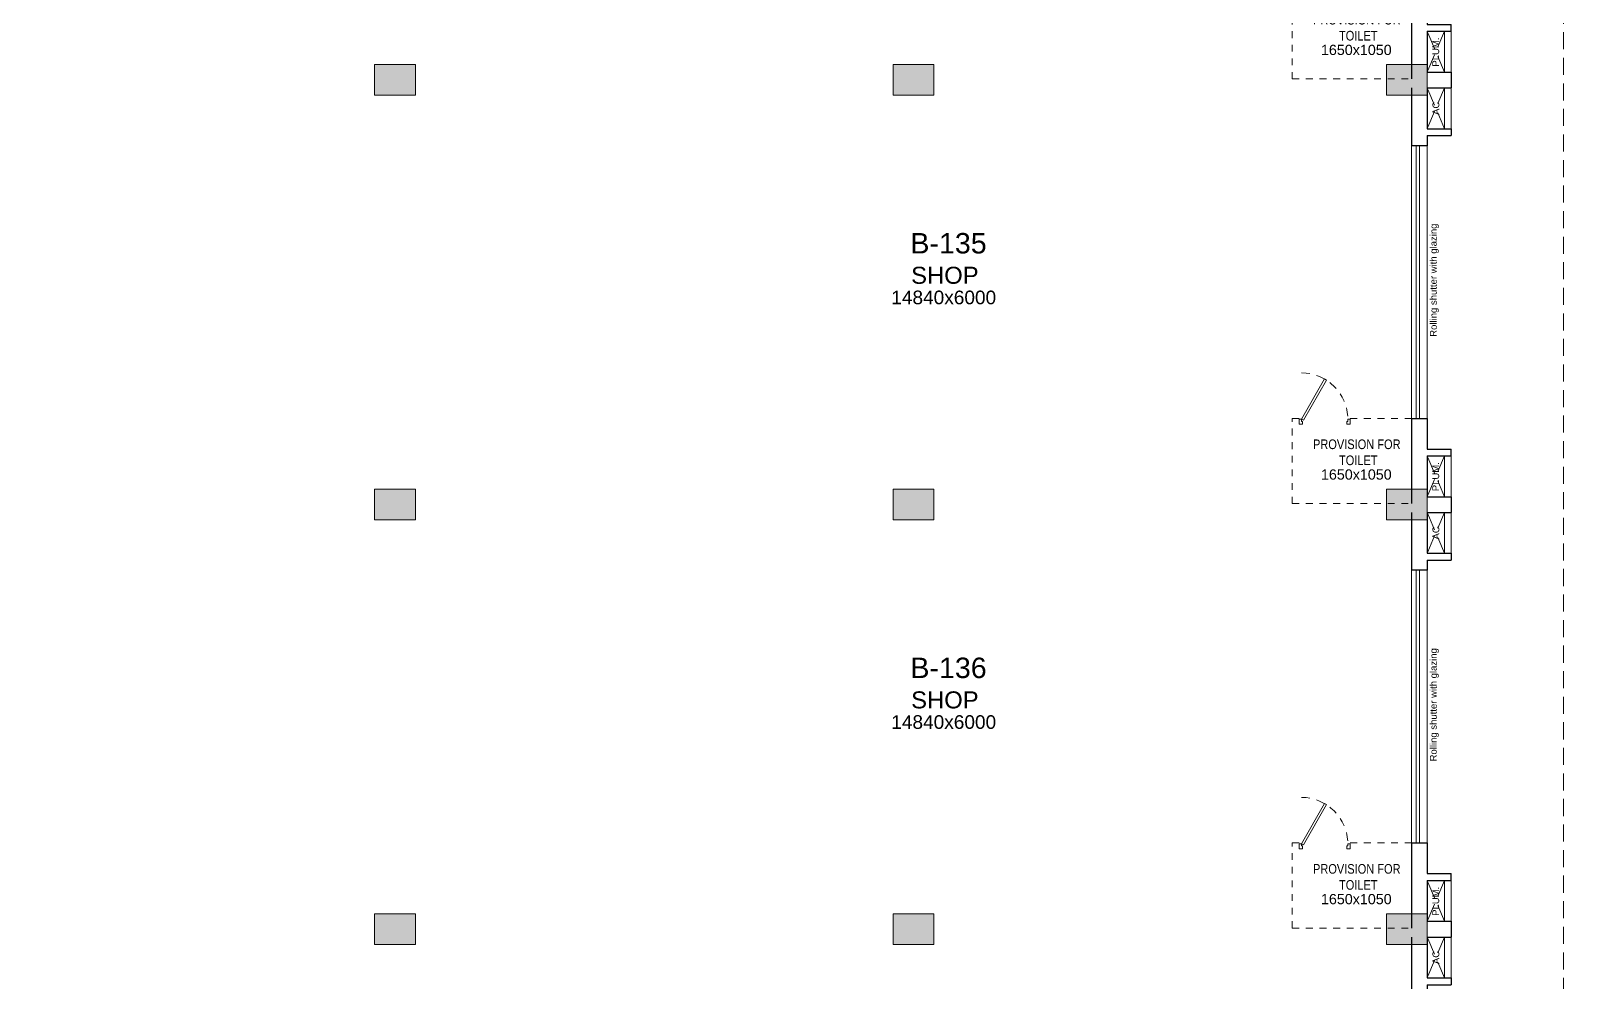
# Model space of a CAD drawing. Header units: metres. Extents: x 9819 to 10514, y 4405 to 4599.
# Drawn here: x 10127.59 to 10150.11, y 4560.91 to 4574.86 of the extents above; entities that cross this region are included whole.
import ezdxf
from ezdxf.enums import TextEntityAlignment as Align

# ---------------------------------------------------------------- set-up
doc = ezdxf.new("R2010")
doc.units = ezdxf.units.M
doc.header["$MEASUREMENT"] = 0
doc.linetypes.add('DASHED2', pattern=[0.375, 0.25, -0.125])
doc.linetypes.add('HIDDEN', pattern=[0.375, 0.25, -0.125])
doc.layers.add('A_COL. NO', color=4, linetype='Continuous')
for name, color, linetype, lineweight in [('A_DOOR-WIN', 23, 'Continuous', 9), ('A_DOTTED', 8, 'HIDDEN', 0), ('A_LEDGE', 252, 'Continuous', 15), ('A_MISC', 8, 'Continuous', 20), ('A_SHOP NO.', 113, 'Continuous', 5), ('A_SILL 0.09', 9, 'Continuous', 9), ('A_TEXT', 7, 'Continuous', 5), ('A_WALL', 7, 'Continuous', 30), ('A_Wall Hatch', 8, 'Continuous', 5), ('COLUMN-FINAL', 210, 'Continuous', 20), ('Doorline', 251, 'DASHED2', 13)]:
    doc.layers.add(name, color=color, linetype=linetype, lineweight=lineweight)
doc.layers.get('A_COL. NO').off()
doc.styles.add('A', font='ARIALN.TTF')
doc.styles.get("Standard").update_dxf_attribs({"font": 'arial.ttf'})

# ---------------------------------------------------------------- blocks, each defined once
blk = doc.blocks.new('D 750')
at = {"layer": 'A_DOOR-WIN'}
for points in [[(-0.372, 0.665), (-0.035, 0.075), (-0.063, 0.059), (-0.4, 0.649)], [(-0.75, 0.075), (-0.75, 0), (-0.7, 0), (-0.7, 0.043), (-0.715, 0.043), (-0.715, 0.075)], [(0, 0.075), (0, 0), (-0.05, 0), (-0.05, 0.043), (-0.035, 0.043), (-0.035, 0.075)]]:
    blk.add_lwpolyline(points, close=True, dxfattribs=at)
at = {"layer": 'Doorline', "ltscale": 0.5}
blk.add_arc((-0.035, 0.075), 0.68, 90, 180, dxfattribs=at)
blk = doc.blocks.new('Typical shops 1st')
at = {"layer": 'A_DOOR-WIN'}
for p, q in [((30.095, -1.08), (30.095, -5.08)), ((30.145, -1.08), (30.145, -5.08))]:
    blk.add_line(p, q, dxfattribs=at)
at = {"layer": 'A_DOTTED'}
for p, q in [((30.51, -0.23), (30.26, -0.83)), ((30.51, -0.83), (30.26, -0.23)), ((30.51, -5.63), (30.26, -6.23)), ((30.51, -6.23), (30.26, -5.63))]:
    blk.add_line(p, q, dxfattribs=at)
at = {"layer": 'A_LEDGE'}
for p, q in [((30.51, -0.83), (30.51, -0.23)), ((30.61, -0.83), (30.61, -0.23)), ((30.51, -5.63), (30.51, -6.23)), ((30.61, -5.63), (30.61, -6.23))]:
    blk.add_line(p, q, dxfattribs=at)
at = {"layer": 'A_MISC'}
blk.add_line((28.28, -5.08), (28.38, -5.08), dxfattribs=at)
at = {"layer": 'A_MISC', "linetype": 'DASHED2', "ltscale": 0.23}
for p, q in [((28.28, -6.33), (28.28, -5.08)), ((29.13, -5.08), (30.03, -5.08)), ((28.28, -6.33), (30.03, -6.33))]:
    blk.add_line(p, q, dxfattribs=at)
at = {"layer": 'A_SILL 0.09'}
for p, q in [((30.03, -5.08), (30.03, -1.08)), ((30.26, -1.08), (30.26, -5.08))]:
    blk.add_line(p, q, dxfattribs=at)
at = {"layer": 'A_WALL'}
for p, q in [((30.61, 0), (30.61, -0.23)), ((30.03, -0.23), (30.03, -1.08)), ((30.26, -0.23), (30.61, -0.23)), ((30.26, -0.23), (30.26, -0.83)), ((30.26, -0.83), (30.61, -0.83)), ((30.61, -0.83), (30.61, -0.93)), ((30.26, -1.08), (30.03, -1.08)), ((30.26, -0.93), (30.61, -0.93)), ((30.26, -0.93), (30.26, -1.08)), ((30.03, -5.08), (30.03, -6.33)), ((30.03, -5.08), (30.26, -5.08)), ((30.26, -5.08), (30.26, -5.53)), ((30.26, -5.53), (30.61, -5.53)), ((30.26, -5.63), (30.26, -6.23)), ((30.26, -5.63), (30.61, -5.63)), ((30.61, -5.63), (30.61, -5.53)), ((30.26, -6.23), (30.61, -6.23))]:
    blk.add_line(p, q, dxfattribs=at)
at = {"layer": 'A_MISC', "xscale": -1}
blk.add_blockref('D 750', (28.38, -5.167), dxfattribs=at)
at = {"insert": (28.239, -5.39), "char_height": 0.1411, "width": 1.97366, "attachment_point": 1, "style": 'A'}
blk.add_mtext('\\pxqc;PROVISION FOR\\P TOILET ', dxfattribs=at)
at = {"layer": 'A_TEXT'}
for s, p in [('AC', (30.436, -0.531)), ('Rolling shutter with glazing', (30.399, -3.053)), ('PLUM.', (30.434, -5.936))]:
    blk.add_text(s, height=0.1, rotation=90, dxfattribs=at).set_placement(p, align=Align.CENTER)
for s, height, p in [('SHOP', 0.25, (23.185, -3.106)), ('14840x6000', 0.2, (23.168, -3.406)), ('1650x1050', 0.15, (29.219, -5.979))]:
    blk.add_text(s, height=height, dxfattribs=at).set_placement(p, align=Align.CENTER)
blk = doc.blocks.new('WING-B REVISED COL.')
at = {"layer": 'COLUMN-FINAL'}
for color, points in [(3, [(5385.769, -8742.268), (5385.769, -8742.718), (5386.369, -8742.718), (5386.369, -8742.268)]), (3, [(5393.374, -8742.268), (5393.374, -8742.718), (5393.974, -8742.718), (5393.974, -8742.268)]), (1, [(5400.609, -8742.268), (5400.609, -8742.718), (5401.209, -8742.718), (5401.209, -8742.268)]), (3, [(5385.769, -8748.498), (5385.769, -8748.948), (5386.369, -8748.948), (5386.369, -8748.498)]), (3, [(5393.374, -8748.498), (5393.374, -8748.948), (5393.974, -8748.948), (5393.974, -8748.498)]), (1, [(5400.609, -8748.498), (5400.609, -8748.948), (5401.209, -8748.948), (5401.209, -8748.498)]), (3, [(5385.769, -8754.728), (5385.769, -8755.178), (5386.369, -8755.178), (5386.369, -8754.728)]), (3, [(5393.374, -8754.728), (5393.374, -8755.178), (5393.974, -8755.178), (5393.974, -8754.728)]), (1, [(5400.609, -8754.728), (5400.609, -8755.178), (5401.209, -8755.178), (5401.209, -8754.728)])]:
    blk.add_hatch(color=color, dxfattribs=at).paths.add_polyline_path(points)
at = {"layer": 'COLUMN-FINAL', "color": 3}
for points in [[(5385.769, -8742.268), (5385.769, -8742.718), (5386.369, -8742.718), (5386.369, -8742.268)], [(5393.374, -8742.268), (5393.374, -8742.718), (5393.974, -8742.718), (5393.974, -8742.268)], [(5385.769, -8748.498), (5385.769, -8748.948), (5386.369, -8748.948), (5386.369, -8748.498)], [(5393.374, -8748.498), (5393.374, -8748.948), (5393.974, -8748.948), (5393.974, -8748.498)], [(5385.769, -8754.728), (5385.769, -8755.178), (5386.369, -8755.178), (5386.369, -8754.728)], [(5393.374, -8754.728), (5393.374, -8755.178), (5393.974, -8755.178), (5393.974, -8754.728)]]:
    blk.add_lwpolyline(points, close=True, dxfattribs=at)
at = {"layer": 'COLUMN-FINAL', "color": 1}
for points in [[(5400.609, -8742.268), (5400.609, -8742.718), (5401.209, -8742.718), (5401.209, -8742.268)], [(5400.609, -8748.498), (5400.609, -8748.948), (5401.209, -8748.948), (5401.209, -8748.498)], [(5400.609, -8754.728), (5400.609, -8755.178), (5401.209, -8755.178), (5401.209, -8754.728)]]:
    blk.add_lwpolyline(points, close=True, dxfattribs=at)

msp = doc.modelspace()

# ---------------------------------------------------------------- linework, layer by layer
at = {"layer": 'A_DOTTED'}
msp.add_lwpolyline([(10070.4543, 4588.7144), (10104.3643, 4588.7144), (10104.3643, 4555.5644), (10116.1643, 4555.5644), (10116.1643, 4588.7144), (10150.0743, 4588.7144), (10150.0743, 4555.5644), (10161.8743, 4555.5644), (10161.8743, 4588.7144), (10195.7843, 4588.7144), (10195.7843, 4516.6344), (10161.8743, 4516.6344), (10161.8743, 4549.3244), (10150.0743, 4549.3244), (10150.0743, 4516.6344), (10116.1643, 4516.6344), (10116.1643, 4549.3244), (10104.3643, 4549.3244), (10104.3643, 4516.6344), (10070.4543, 4516.6344)], close=True, dxfattribs=at)

# ---------------------------------------------------------------- block references
at = {"layer": 'A_COL. NO'}
msp.add_blockref('WING-B REVISED COL.', (4746.8653, 13316.6323), dxfattribs=at)
at = {"layer": 'A_Wall Hatch'}
for p in [(10117.8143, 4580.4844), (10117.8143, 4574.2544), (10117.8143, 4568.0244), (10117.8143, 4561.7944)]:
    msp.add_blockref('Typical shops 1st', p, dxfattribs=at)

# ---------------------------------------------------------------- texts
at = {"layer": 'A_SHOP NO.'}
for s, p in [('B-135', (10141.053, 4571.5937)), ('B-136', (10141.053, 4565.3637))]:
    msp.add_text(s, height=0.3, dxfattribs=at).set_placement(p, align=Align.CENTER)

doc.saveas('drawing.dxf')
